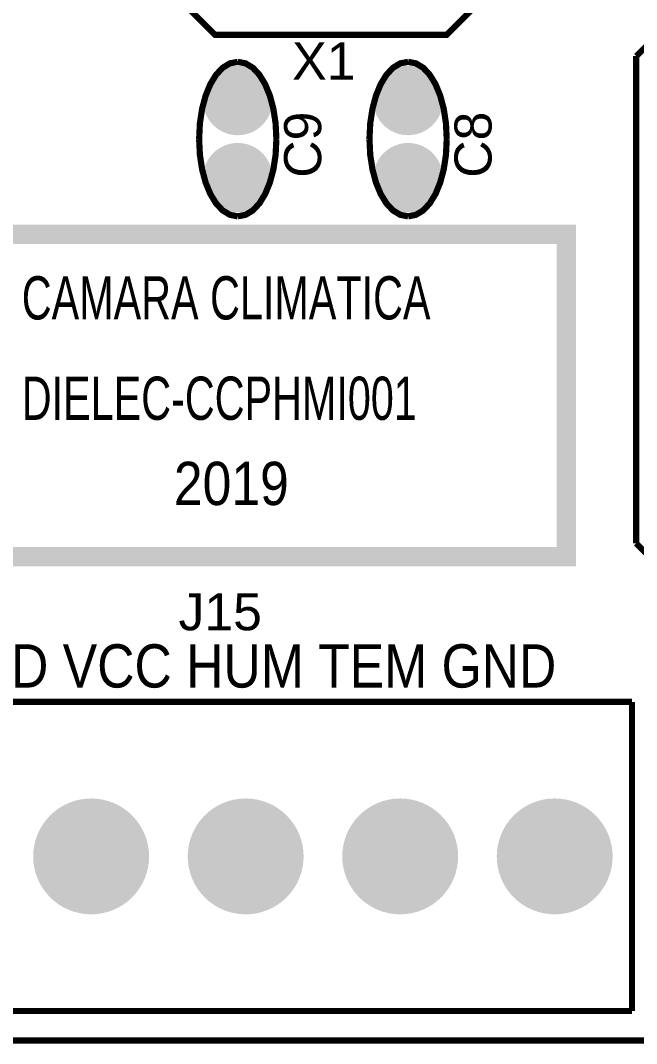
# Model space of a CAD drawing. Header units: inches. Extents: x -2.66 to 2.66, y -1.71 to 1.71.
# Drawn here: x -0.885 to -0.088, y -1.708 to -0.384 of the extents above; entities that cross this region are included whole.
import ezdxf

# ---------------------------------------------------------------- set-up
doc = ezdxf.new("R2010")
doc.units = ezdxf.units.IN
doc.layers.get('0').update_dxf_attribs({"linetype": 'CONTINUOUS'})

# ---------------------------------------------------------------- blocks, each defined once
blk = doc.blocks.new('EPAD')
at = {"const_width": 0.5}
blk.add_lwpolyline([(-0.25, 0, 1), (0.25, 0, 1)], format="xyb", close=True, dxfattribs=at)

msp = doc.modelspace()

# ---------------------------------------------------------------- linework, layer by layer
for points, const_width in [([(-2.658795, -1.704157), (2.658795, -1.704157), (2.658795, 1.704157), (-2.658795, 1.704157), (-2.658795, -1.704157)], 0.008), ([(-2.658795, -1.704157), (2.658795, -1.704157), (2.658795, 1.704157), (-2.658795, 1.704157), (-2.658795, -1.704157)], 0.008), ([(-2.658795, -1.704157), (2.658795, -1.704157), (2.658795, 1.704157), (-2.658795, 1.704157), (-2.658795, -1.704157)], 0.008), ([(-0.333205, -0.402583), (-0.633205, -0.402583), (-0.683205, -0.352583), (-0.683205, -0.252583), (-0.633205, -0.202583), (-0.333205, -0.202583), (-0.283205, -0.252583), (-0.283205, -0.352583), (-0.333205, -0.402583)], 0.008), ([(-0.333205, -0.402583), (-0.633205, -0.402583), (-0.683205, -0.352583), (-0.683205, -0.252583), (-0.633205, -0.202583), (-0.333205, -0.202583), (-0.283205, -0.252583), (-0.283205, -0.352583), (-0.333205, -0.402583)], 0.008), ([(-0.333205, -0.402583), (-0.633205, -0.402583), (-0.683205, -0.352583), (-0.683205, -0.252583), (-0.633205, -0.202583), (-0.333205, -0.202583), (-0.283205, -0.252583), (-0.283205, -0.352583), (-0.333205, -0.402583)], 0.008), ([(-0.046984, -0.389354), (-0.087929, -0.430299)], 0.008), ([(-0.046984, -0.389354), (-0.087929, -0.430299)], 0.008), ([(-0.046984, -0.389354), (-0.087929, -0.430299)], 0.008), ([(-0.603677, -0.437622), (-0.613865, -0.439622), (-0.623302, -0.445372), (-0.631802, -0.454497), (-0.639177, -0.466622), (-0.64524, -0.481372), (-0.649802, -0.498372), (-0.652677, -0.517247), (-0.653677, -0.537622)], 0.008), ([(-0.603677, -0.437622), (-0.613865, -0.439622), (-0.623302, -0.445372), (-0.631802, -0.454497), (-0.639177, -0.466622), (-0.64524, -0.481372), (-0.649802, -0.498372), (-0.652677, -0.517247), (-0.653677, -0.537622)], 0.008), ([(-0.603677, -0.437622), (-0.613865, -0.439622), (-0.623302, -0.445372), (-0.631802, -0.454497), (-0.639177, -0.466622), (-0.64524, -0.481372), (-0.649802, -0.498372), (-0.652677, -0.517247), (-0.653677, -0.537622)], 0.008), ([(-0.603677, -0.437622), (-0.59349, -0.439622), (-0.584052, -0.445372), (-0.575552, -0.454497), (-0.568177, -0.466622), (-0.562115, -0.481372), (-0.557552, -0.498372), (-0.554677, -0.517247), (-0.553677, -0.537622)], 0.008), ([(-0.603677, -0.437622), (-0.59349, -0.439622), (-0.584052, -0.445372), (-0.575552, -0.454497), (-0.568177, -0.466622), (-0.562115, -0.481372), (-0.557552, -0.498372), (-0.554677, -0.517247), (-0.553677, -0.537622)], 0.008), ([(-0.603677, -0.437622), (-0.59349, -0.439622), (-0.584052, -0.445372), (-0.575552, -0.454497), (-0.568177, -0.466622), (-0.562115, -0.481372), (-0.557552, -0.498372), (-0.554677, -0.517247), (-0.553677, -0.537622)], 0.008), ([(-0.383205, -0.437622), (-0.393392, -0.439622), (-0.40283, -0.445372), (-0.41133, -0.454497), (-0.418705, -0.466622), (-0.424767, -0.481372), (-0.42933, -0.498372), (-0.432205, -0.517247), (-0.433205, -0.537622)], 0.008), ([(-0.383205, -0.437622), (-0.393392, -0.439622), (-0.40283, -0.445372), (-0.41133, -0.454497), (-0.418705, -0.466622), (-0.424767, -0.481372), (-0.42933, -0.498372), (-0.432205, -0.517247), (-0.433205, -0.537622)], 0.008), ([(-0.383205, -0.437622), (-0.393392, -0.439622), (-0.40283, -0.445372), (-0.41133, -0.454497), (-0.418705, -0.466622), (-0.424767, -0.481372), (-0.42933, -0.498372), (-0.432205, -0.517247), (-0.433205, -0.537622)], 0.008), ([(-0.383205, -0.437622), (-0.373017, -0.439622), (-0.36358, -0.445372), (-0.35508, -0.454497), (-0.347705, -0.466622), (-0.341642, -0.481372), (-0.33708, -0.498372), (-0.334205, -0.517247), (-0.333205, -0.537622)], 0.008), ([(-0.383205, -0.437622), (-0.373017, -0.439622), (-0.36358, -0.445372), (-0.35508, -0.454497), (-0.347705, -0.466622), (-0.341642, -0.481372), (-0.33708, -0.498372), (-0.334205, -0.517247), (-0.333205, -0.537622)], 0.008), ([(-0.383205, -0.437622), (-0.373017, -0.439622), (-0.36358, -0.445372), (-0.35508, -0.454497), (-0.347705, -0.466622), (-0.341642, -0.481372), (-0.33708, -0.498372), (-0.334205, -0.517247), (-0.333205, -0.537622)], 0.008), ([(-0.087929, -0.430299), (-0.087929, -1.06085)], 0.008), ([(-0.087929, -0.430299), (-0.087929, -1.06085)], 0.008), ([(-0.087929, -0.430299), (-0.087929, -1.06085)], 0.008), ([(-0.603677, -0.637622), (-0.613865, -0.635622), (-0.623302, -0.629872), (-0.631802, -0.620747), (-0.639177, -0.608622), (-0.64524, -0.593872), (-0.649802, -0.576872), (-0.652677, -0.557997), (-0.653677, -0.537622)], 0.008), ([(-0.603677, -0.637622), (-0.613865, -0.635622), (-0.623302, -0.629872), (-0.631802, -0.620747), (-0.639177, -0.608622), (-0.64524, -0.593872), (-0.649802, -0.576872), (-0.652677, -0.557997), (-0.653677, -0.537622)], 0.008), ([(-0.603677, -0.637622), (-0.613865, -0.635622), (-0.623302, -0.629872), (-0.631802, -0.620747), (-0.639177, -0.608622), (-0.64524, -0.593872), (-0.649802, -0.576872), (-0.652677, -0.557997), (-0.653677, -0.537622)], 0.008), ([(-0.603677, -0.637622), (-0.59349, -0.635622), (-0.584052, -0.629872), (-0.575552, -0.620747), (-0.568177, -0.608622), (-0.562115, -0.593872), (-0.557552, -0.576872), (-0.554677, -0.557997), (-0.553677, -0.537622)], 0.008), ([(-0.603677, -0.637622), (-0.59349, -0.635622), (-0.584052, -0.629872), (-0.575552, -0.620747), (-0.568177, -0.608622), (-0.562115, -0.593872), (-0.557552, -0.576872), (-0.554677, -0.557997), (-0.553677, -0.537622)], 0.008), ([(-0.603677, -0.637622), (-0.59349, -0.635622), (-0.584052, -0.629872), (-0.575552, -0.620747), (-0.568177, -0.608622), (-0.562115, -0.593872), (-0.557552, -0.576872), (-0.554677, -0.557997), (-0.553677, -0.537622)], 0.008), ([(-0.383205, -0.637622), (-0.393392, -0.635622), (-0.40283, -0.629872), (-0.41133, -0.620747), (-0.418705, -0.608622), (-0.424767, -0.593872), (-0.42933, -0.576872), (-0.432205, -0.557997), (-0.433205, -0.537622)], 0.008), ([(-0.383205, -0.637622), (-0.393392, -0.635622), (-0.40283, -0.629872), (-0.41133, -0.620747), (-0.418705, -0.608622), (-0.424767, -0.593872), (-0.42933, -0.576872), (-0.432205, -0.557997), (-0.433205, -0.537622)], 0.008), ([(-0.383205, -0.637622), (-0.393392, -0.635622), (-0.40283, -0.629872), (-0.41133, -0.620747), (-0.418705, -0.608622), (-0.424767, -0.593872), (-0.42933, -0.576872), (-0.432205, -0.557997), (-0.433205, -0.537622)], 0.008), ([(-0.383205, -0.637622), (-0.373017, -0.635622), (-0.36358, -0.629872), (-0.35508, -0.620747), (-0.347705, -0.608622), (-0.341642, -0.593872), (-0.33708, -0.576872), (-0.334205, -0.557997), (-0.333205, -0.537622)], 0.008), ([(-0.383205, -0.637622), (-0.373017, -0.635622), (-0.36358, -0.629872), (-0.35508, -0.620747), (-0.347705, -0.608622), (-0.341642, -0.593872), (-0.33708, -0.576872), (-0.334205, -0.557997), (-0.333205, -0.537622)], 0.008), ([(-0.383205, -0.637622), (-0.373017, -0.635622), (-0.36358, -0.629872), (-0.35508, -0.620747), (-0.347705, -0.608622), (-0.341642, -0.593872), (-0.33708, -0.576872), (-0.334205, -0.557997), (-0.333205, -0.537622)], 0.008), ([(-0.946197, -1.078173), (-0.17848, -1.078173), (-0.17848, -0.66085), (-0.946197, -0.66085), (-0.946197, -1.078173)], 0.025), ([(-0.946197, -1.078173), (-0.17848, -1.078173), (-0.17848, -0.66085), (-0.946197, -0.66085), (-0.946197, -1.078173)], 0.025), ([(-0.946197, -1.078173), (-0.17848, -1.078173), (-0.17848, -0.66085), (-0.946197, -0.66085), (-0.946197, -1.078173)], 0.025), ([(-0.087929, -1.06085), (-0.046984, -1.101795)], 0.008), ([(-0.087929, -1.06085), (-0.046984, -1.101795)], 0.008), ([(-0.087929, -1.06085), (-0.046984, -1.101795)], 0.008), ([(-0.093441, -1.265969), (-1.093441, -1.265969)], 0.008), ([(-0.093441, -1.265969), (-1.093441, -1.265969)], 0.008), ([(-0.093441, -1.265969), (-1.093441, -1.265969)], 0.008), ([(-0.093441, -1.265969), (-0.093441, -1.665969)], 0.008), ([(-0.093441, -1.265969), (-0.093441, -1.665969)], 0.008), ([(-0.093441, -1.265969), (-0.093441, -1.665969)], 0.008), ([(-1.093441, -1.665969), (-0.093441, -1.665969)], 0.008), ([(-1.093441, -1.665969), (-0.093441, -1.665969)], 0.008), ([(-1.093441, -1.665969), (-0.093441, -1.665969)], 0.008)]:
    msp.add_lwpolyline(points, dxfattribs=dict(const_width=const_width))

# ---------------------------------------------------------------- block references
for p, xscale, yscale in [((-0.603677, -0.487622), 0.09, 0.09), ((-0.383205, -0.487622), 0.09, 0.09), ((-0.603677, -0.587622), 0.09, 0.09), ((-0.383205, -0.587622), 0.09, 0.09), ((-0.793441, -1.465969), 0.15, 0.15), ((-0.593441, -1.465969), 0.15, 0.15), ((-0.393441, -1.465969), 0.15, 0.15), ((-0.193441, -1.465969), 0.15, 0.15)]:
    msp.add_blockref('EPAD', p, dxfattribs=dict(xscale=xscale, yscale=yscale))

# ---------------------------------------------------------------- texts
for s, height, width, p in [('X1', 0.048, 1.041667, (-0.533205, -0.460583)), ('X1', 0.048, 1.041667, (-0.533205, -0.460583)), ('X1', 0.048, 1.041667, (-0.533205, -0.460583)), ('CAMARA CLIMATICA', 0.056, 0.714286, (-0.883205, -0.771094)), ('CAMARA CLIMATICA', 0.056, 0.714286, (-0.883205, -0.771094)), ('CAMARA CLIMATICA', 0.056, 0.714286, (-0.883205, -0.771094)), ('DIELEC-CCPHMI001', 0.056, 0.714286, (-0.883205, -0.901016)), ('DIELEC-CCPHMI001', 0.056, 0.714286, (-0.883205, -0.901016)), ('DIELEC-CCPHMI001', 0.056, 0.714286, (-0.883205, -0.901016)), ('2019', 0.056, 0.892857, (-0.686354, -1.011252)), ('2019', 0.056, 0.892857, (-0.686354, -1.011252)), ('2019', 0.056, 0.892857, (-0.686354, -1.011252)), ('J15', 0.048, 1.041667, (-0.680252, -1.173291)), ('J15', 0.048, 1.041667, (-0.680252, -1.173291)), ('J15', 0.048, 1.041667, (-0.680252, -1.173291)), ('GND VCC HUM TEM GND', 0.056, 0.892857, (-0.997378, -1.247472)), ('GND VCC HUM TEM GND', 0.056, 0.892857, (-0.997378, -1.247472)), ('GND VCC HUM TEM GND', 0.056, 0.892857, (-0.997378, -1.247472))]:
    msp.add_text(s, height=height, dxfattribs=dict(width=width)).set_placement(p)
at = {"width": 1.041667}
for s, p in [('C9', (-0.495677, -0.587622)), ('C9', (-0.495677, -0.587622)), ('C9', (-0.495677, -0.587622)), ('C8', (-0.275205, -0.587622)), ('C8', (-0.275205, -0.587622)), ('C8', (-0.275205, -0.587622))]:
    msp.add_text(s, height=0.048, rotation=90, dxfattribs=at).set_placement(p)

doc.saveas('drawing.dxf')
